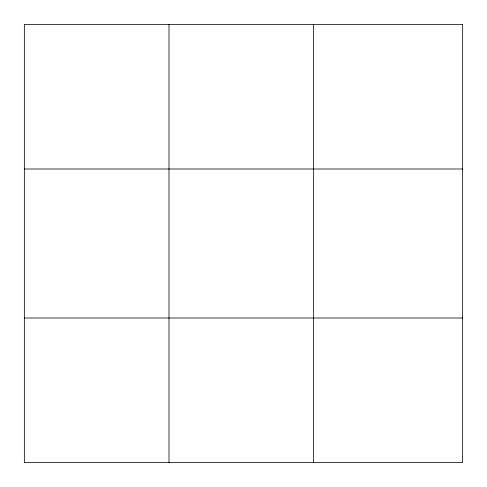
<?xml version="1.0" encoding="UTF-8"?>
<svg xmlns="http://www.w3.org/2000/svg" width="487" height="487" viewBox="0 0 487 487"><rect width="100%" height="100%" fill="white"/><g stroke="black" fill="none" stroke-linecap="round" stroke-linejoin="round"><path stroke-width="0.73" d="M168.989 462.638L168.989 24.362M313.628 462.638L313.628 24.362M24.35 168.995L462.65 168.995M24.35 318.005L462.65 318.005M462.65 24.362L462.65 462.638L24.35 462.638L24.35 24.362L462.65 24.362"/></g></svg>
